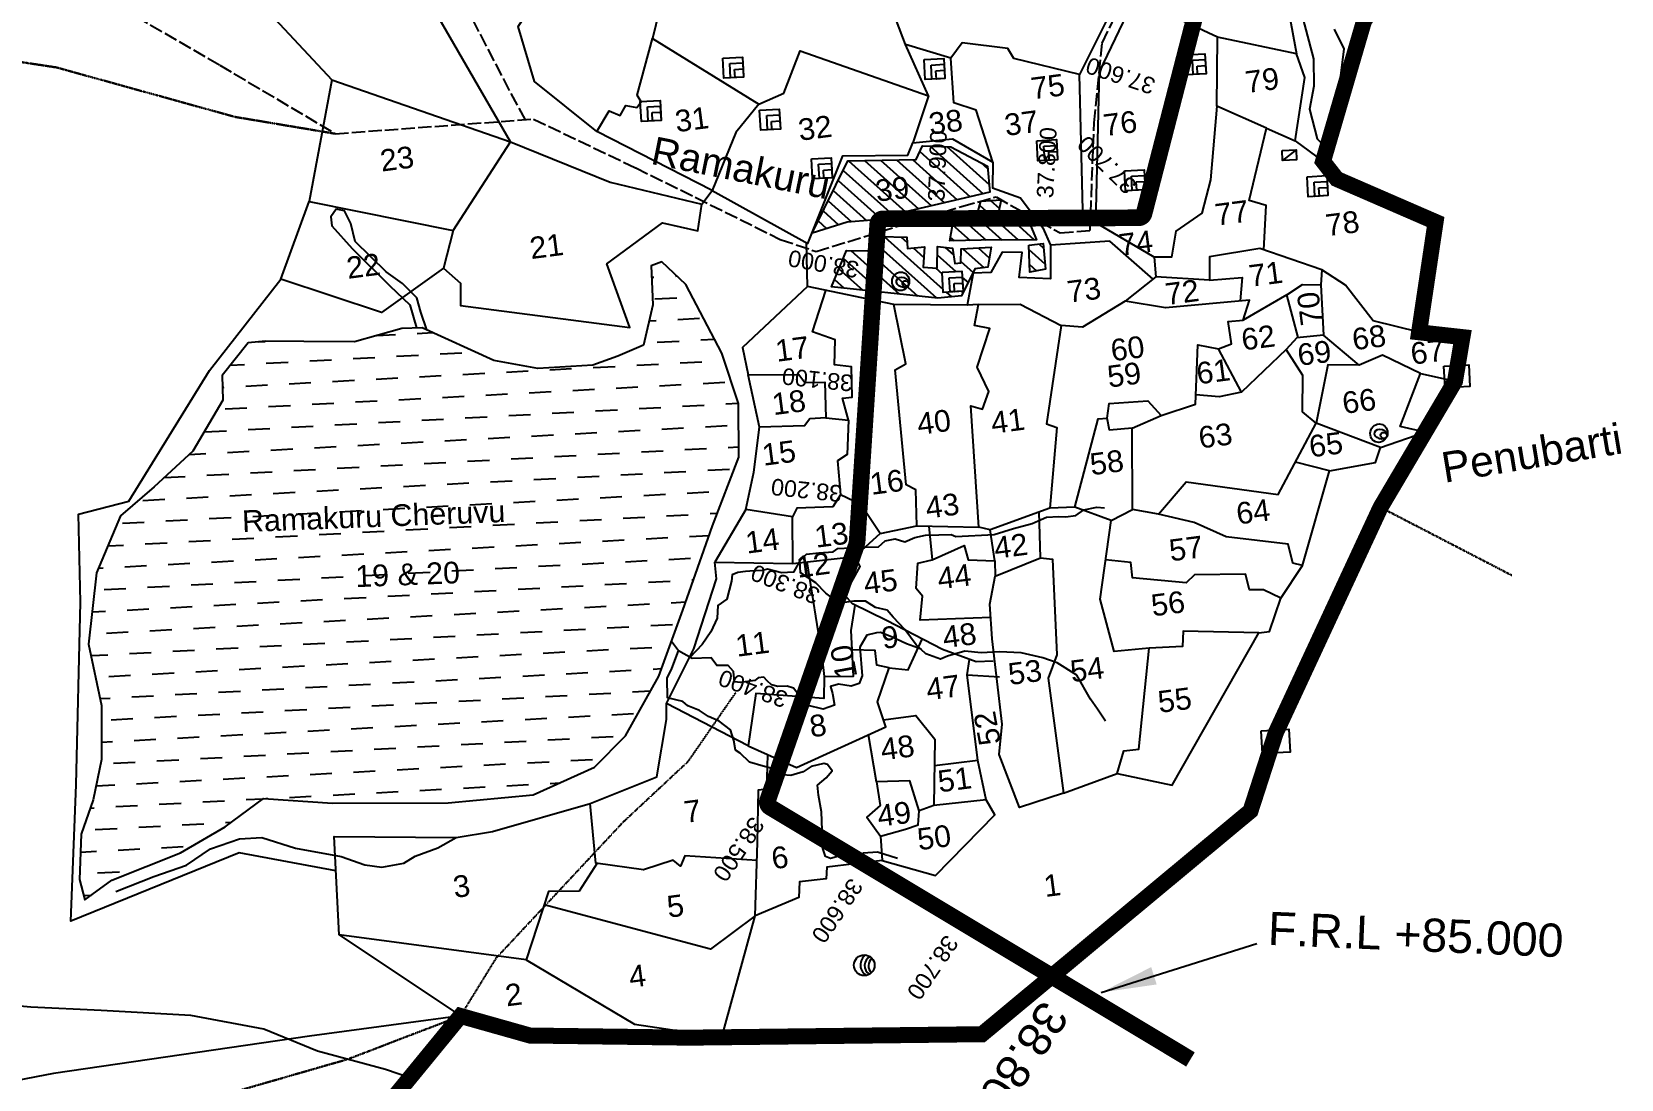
# Model space of a CAD drawing. Header units: inches. Extents: x 325586 to 341753, y 1581072 to 1592491.
# Drawn here: x 336287 to 337721, y 1587298 to 1588244 of the extents above; entities that cross this region are included whole.
import ezdxf

# ---------------------------------------------------------------- set-up
doc = ezdxf.new("R2010")
doc.units = ezdxf.units.IN
doc.header["$MEASUREMENT"] = 0
for name, pattern in [('ACAD_ISO02W100', [15, 12, -3]), ('ACAD_ISO03W100', [30, 12, -18]), ('ACAD_ISO07W100', [3, 0, -3]), ('BORDER', [1.75, 0.5, -0.25, 0.5, -0.25, 0, -0.25])]:
    doc.linetypes.add(name, pattern=pattern)
for name, color, linetype in [('BLOCK', 7, 'Continuous'), ('CARTTRACK', 30, 'ACAD_ISO02W100'), ('laying', 4, 'Continuous'), ('NALA', 4, 'Continuous'), ('ROUND WELL', 5, 'Continuous'), ('SQUAREWELL', 5, 'Continuous'), ('SURVEY_BND', 7, 'Continuous'), ('TEXT', 7, 'Continuous'), ('VILLAGE_AREA', 1, 'Continuous'), ('WATER_BODY', 4, 'Continuous')]:
    doc.layers.add(name, color=color, linetype=linetype)
doc.layers.add('FOOTPATH', color=150, linetype='ACAD_ISO07W100', lineweight=30)
doc.layers.add('VILL_BOUNDARY', color=6, linetype='BORDER', lineweight=30)
doc.styles.get("Standard").update_dxf_attribs({"font": 'arial.ttf'})
doc.dimstyles.get("Standard").update_dxf_attribs({"dimtxt": 0.18, "dimasz": 0.18, "dimexe": 0.18, "dimexo": 0.0625, "dimgap": 0.09, "dimtad": 0, "dimtih": 1, "dimtoh": 1, "dimdec": 4, "dimzin": 0, "dimdsep": 46, "dimtxsty": 'Standard', "dimcen": 0.09, "dimadec": 0, "dimazin": 0, "dimtfac": 1, "dimtdec": 4, "dimtofl": 0, "dimtmove": 0, "dimatfit": 3, "dimfxl": 0, "dimtolj": 1, "dimtzin": 0, "dimarcsym": 0})

msp = doc.modelspace()

# ---------------------------------------------------------------- hatches: boundary and pattern name
at = {"layer": 'VILLAGE_AREA'}
h = msp.add_hatch(dxfattribs=at)
h.set_pattern_fill('ANSI31', color=256, scale=78.49595907999878, angle=93.06719962258458, style=0)
h.set_pattern_definition([(138.0671996225846, (320155.0949950711, 1583786.942987912), (-6.556949429866816, -7.299428593899142), [])])
h.paths.add_polyline_path([(337151.8073431985, 1588099.016061699), (337149.616206272, 1588122.681578428), (337116.7791755738, 1588140.089689869), (337090.9829966864, 1588140.818416349), (337085.434143522, 1588128.514813174), (337023.8059455271, 1588127.455462157), (336991.4758193683, 1588062.099540287), (337022.9728347113, 1588072.060078023), (337045.2205259901, 1588073.789903134), (337065.6711996589, 1588078.918545108)])
h.paths.add_polyline_path([(337138.4183158838, 1588029.942200419), (337149.9042675083, 1588031.236591366), (337153.0059691067, 1588049.46282964), (337126.0972150154, 1588047.909404798), (337125.544756446, 1588035.387136399), (337120.1370286176, 1588034.82577801), (337118.0486606586, 1588048.42865127), (337104.6408642574, 1588050.018618372), (337104.1872439375, 1588030.576384824), (337091.7718263412, 1588031.40481979), (337092.9612388837, 1588049.800148405), (337077.4158850636, 1588048.152426803), (337076.8644802561, 1588058.442915517), (337053.1834256188, 1588058.939251697), (337047.7509271415, 1588046.155491591), (337022.5788230274, 1588046.571964272), (337008.8521699724, 1588013.518473754), (337104.896238387, 1588003.459660293), (337126.4035383738, 1588005.535213955)])
h.paths.add_polyline_path([(337108.9110221362, 1588026.74047217), (337126.6839581259, 1588027.692815894), (337127.6533335975, 1588009.602028124), (337120.0363256942, 1588009.19387892), (337115.9739544597, 1588008.976201111), (337109.8803976077, 1588008.649684399)], flags=16)
h.paths.add_polyline_path([(337184.0845956685, 1588079.778225976), (337158.7075774, 1588076.848595683), (337162.113967992, 1588092.115364244), (337143.8305018094, 1588090.966372325), (337140.0101934581, 1588077.638404431), (337119.4197692521, 1588075.818419968), (337115.6222485331, 1588055.189500231), (337143.9398404208, 1588055.631848667), (337193.8975478585, 1588056.158740126)])
h.paths.add_polyline_path([(337199.96725819, 1588052.705147911), (337186.9689993763, 1588051.19213906), (337187.7800759053, 1588026.903162823), (337202.0213861906, 1588029.625934119)])
h.paths.add_polyline_path([(337015.2711483014, 1588085.986740215), (337145.1377965015, 1588102.863411323), (337141.1720705228, 1588133.379828764), (337011.3054223227, 1588116.503157657)], flags=24)
h.paths.add_polyline_path([(337060.9101003555, 1588050.234322571), (337099.5501985775, 1588055.255752155), (337095.6884019693, 1588084.972429001), (337057.0483037473, 1588079.950999417)], flags=9)
at = {"layer": 'WATER_BODY'}
h = msp.add_hatch(dxfattribs=at)
h.set_pattern_fill('DASH', color=256, scale=156.9919181599976, angle=3.067199622584573, style=0)
h.set_pattern_definition([(3.067199622584573, (320155.0949950711, 1583786.942987912), (18.54585362302437, 20.64590183013228), [19.6239897699997, -19.6239897699997])])
h.paths.add_polyline_path([(336924.9566607236, 1587908.37732604), (336909.9968614771, 1587953.750108356), (336877.4597089344, 1588015.683257892), (336855.8731312986, 1588036.131122299), (336846.197478301, 1588032.580436655), (336847.7024293938, 1587997.411518537), (336839.4102152423, 1587960.95961427), (336816.3361082335, 1587950.881960655), (336793.619740276, 1587942.842227789), (336744.0728797063, 1587939.808271809), (336704.2156759177, 1587947.14825249), (336639.6436049711, 1587976.663608781), (336621.461329377, 1587976.068371597), (336578.5588786647, 1587963.914041617), (336533.0121418875, 1587964.126654132), (336498.4585103902, 1587964.549312635), (336482.6072841767, 1587962.941893328), (336459.1331652625, 1587933.636006933), (336459.9496422559, 1587911.317150606), (336432.8260886485, 1587865.138518526), (336397.9281846052, 1587833.121908008), (336367.4610824516, 1587806.852576815), (336345.9385463718, 1587755.288657522), (336338.7590322242, 1587691.005122081), (336350.4589154253, 1587635.53601157), (336350.4490814491, 1587586.74309449), (336342.9136062768, 1587550.331706481), (336332.0474077102, 1587519.427256963), (336330.450815765, 1587478.406734252), (336335.2269136366, 1587460.090324455), (336359.6869518865, 1587478.078184024), (336421.7414076723, 1587502.628855778), (336461.8501558123, 1587526.003557523), (336496.5198980819, 1587551.740034341), (336558.913497667, 1587547.453137008), (336663.2500376024, 1587547.737527495), (336739.8980895365, 1587554.876857349), (336795.1013266627, 1587579.818429447), (336823.0055891116, 1587608.131064481), (336853.1294293473, 1587662.050979894), (336874.9834176747, 1587721.592249243), (336901.6542532271, 1587797.96877966), (336925.2785758798, 1587859.879055497)])
h.paths.add_polyline_path([(336574.8900156595, 1587736.803277846), (336679.8217789549, 1587740.86320462), (336678.6582833678, 1587770.934595152), (336573.7265200724, 1587766.874668378)], flags=24)
h.paths.add_polyline_path([(336472.5971428321, 1587786.357170823), (336710.4325764129, 1587795.559288601), (336709.2403626695, 1587826.37292079), (336471.4049290887, 1587817.170803011)], flags=24)

# ---------------------------------------------------------------- linework, layer by layer
at = {"layer": 'BLOCK', "color": 1, "const_width": 15}
msp.add_lwpolyline([(337332.8344386378, 1587316.076685518), (337309.6642432322, 1587330.062849098, 0.0005949298973185158), (337309.6234675071, 1587330.087396293), (336953.4825056018, 1587543.909155212, -0.3550036470529136), (336951.3331746947, 1587549.836941804), (337031.1095716946, 1587779.437303902, 0.06751539500085268), (337032.1755584609, 1587784.707296269), (337050.6980181427, 1588070.343121882, -0.3941627113332651), (337055.6666182184, 1588075.019525599), (337286.1426225703, 1588075.983860346, 0.3409103404550006), (337290.9632876927, 1588079.735197176), (337337.9631947289, 1588261.979734664, 0.1027004002690154), (337338.3509586314, 1588270.100761375), (337317.634885901, 1588400.988675444, -0.1005058027726782), (337317.9799858842, 1588408.941247577), (337362.118607439, 1588586.455269048, -0.09056763052828656), (337365.0774717546, 1588593.004343768), (337435.8791042792, 1588695.394396958)], format="xyb", dxfattribs=at)
at = {"layer": 'BLOCK', "color": 2}
for p in [(337318.3660824426, 1588185.990931921), (337293.3936943767, 1588089.159223094), (337102.4476922341, 1588075.215262311), (337202.4468169108, 1588075.63366869), (337047.7401506003, 1588024.729690834), (337041.2691002589, 1587924.939282941), (337034.7980499177, 1587825.148875048), (337013.3598259581, 1587728.352669831), (336980.5388137844, 1587633.89219577), (336957.0772882394, 1587541.750900956), (337042.8120079088, 1587490.277045037), (337128.5467275782, 1587438.803189117), (337214.2814472475, 1587387.329333198), (337300.0161669169, 1587335.855477279)]:
    msp.add_point(p, dxfattribs=at)
at = {"layer": 'CARTTRACK'}
for points in [[(336733.0554887597, 1588164.544287974), (336718.4386962709, 1588190.982074981), (336671.3405808631, 1588282.156872612), (336599.2788549286, 1588360.450138247), (336436.2905938951, 1588520.974167277), (336398.6708031955, 1588569.047840361), (336244.4145955528, 1588674.9452046), (336044.7876456516, 1588777.462087019), (335757.4616015383, 1588932.639037364), (335627.5057065951, 1589011.633561666), (335513.9948366801, 1589094.60701353), (335318.1991476781, 1589294.689496901), (335193.0871912124, 1589470.317592993), (335065.0901943899, 1589680.586360246)], [(336168.6896735706, 1588363.365824283), (336303.4899700675, 1588302.625898424), (336457.0272374381, 1588213.892386211), (336561.2618082415, 1588151.858552275), (336740.1816058222, 1588165.070500797), (336832.3529189095, 1588121.075986289), (336962.823775864, 1588056.479381894), (336995.1631322632, 1588045.525803294), (337126.3498288715, 1588086.083767766), (337157.406973193, 1588094.758476972), (337215.2426920412, 1588062.282060241), (337242.274789228, 1588064.619914383), (337245.9736544751, 1588161.761378068), (337253.2997761914, 1588233.626367034), (337308.1065984782, 1588349.070667023), (337346.0579677177, 1588455.887424199), (337368.1779643081, 1588516.661647983), (337371.7800956478, 1588543.387545394), (337390.6016612112, 1588589.471551419)]]:
    msp.add_lwpolyline(points, dxfattribs=at)
at = {"layer": 'FOOTPATH', "ltscale": 0.01}
for points in [[(336561.2618082415, 1588151.858552275), (336470.6593556359, 1588167.066766863), (336309.683580252, 1588211.719925442), (336144.978008355, 1588236.680803531), (336023.4187970997, 1588248.85755569), (335798.3897168396, 1588259.987256218), (335469.8619812172, 1588293.42257322), (335268.8771098033, 1588297.030193432), (335168.1795215642, 1588295.947614183), (334969.5740753582, 1588231.329620428), (334841.5523465679, 1588162.647705405), (334777.8093581808, 1588103.160989108), (334660.7459837066, 1588071.728177424), (334588.5612470804, 1588075.767690756)], [(336922.6080747012, 1587647.356875341), (336879.5646255367, 1587585.050513751), (336820.9111114577, 1587530.262105171), (336706.5265503937, 1587407.688390752), (336674.2881747152, 1587355.363279149), (336572.6145908831, 1587316.306848012), (336470.8517942665, 1587286.982594967), (336352.0527547924, 1587236.696435662), (336180.6672215792, 1587170.077918727), (336094.6181113944, 1587130.469526154), (336090.5787845061, 1587105.254866087), (336088.4361600899, 1587006.41648165), (336076.5757100297, 1586894.43060553), (335994.9043550675, 1586864.645762414), (335797.6440364255, 1586810.396928743), (335694.391387702, 1586783.332414153), (335571.9361561972, 1586758.314916391), (335423.9621631299, 1586742.129230916)]]:
    msp.add_lwpolyline(points, dxfattribs=at)
at = {"layer": 'NALA'}
for points in [[(337434.2748472872, 1588255.785828408), (337443.9969587027, 1588219.596042873), (337444.0304264908, 1588194.764088648), (337440.1623541003, 1588174.061449589), (337447.2957796215, 1588147.327596724), (337455.7495295277, 1588138.163071492)], [(337463.7758449397, 1588165.661571183), (337462.4672990401, 1588179.11304601), (337468.5334940507, 1588204.017139361), (337471.483159373, 1588228.384606681), (337462.7450224616, 1588246.336147757)], [(336643.8550629509, 1587974.738586384), (336638.5557035115, 1587990.662604611), (336634.9927892237, 1588003.607576512), (336621.8673859565, 1588016.517822497), (336607.1878531456, 1588027.195310782), (336579.1584675952, 1588054.69248135), (336575.4296593691, 1588070.733417734), (336569.5589856023, 1588082.121754192), (336562.0658071956, 1588083.630886689), (336557.1778166858, 1588076.681624478), (336558.3269574073, 1588068.622813269), (336576.6291984018, 1588048.347245708), (336610.4792851374, 1588014.57473144), (336628.6624555241, 1587997.248119608), (336634.5852825474, 1587976.498013359)], [(336980.2918847481, 1587766.237282627), (336986.2891425946, 1587772.393208047), (336997.4629516476, 1587773.452957633), (337010.3405456202, 1587774.296671634), (337014.6332017581, 1587777.446350606), (337038.1037638778, 1587778.70399552), (337051.4744439858, 1587778.959436077), (337057.5011676868, 1587784.199734363), (337066.4780249855, 1587786.063755865), (337075.2327446852, 1587783.45952461), (337084.1028655311, 1587787.315495127), (337093.8385569056, 1587789.373827082), (337105.9737394123, 1587789.716746756), (337117.0351597799, 1587790.002130036), (337121.2837504361, 1587788.232117839), (337155.8636786669, 1587790.113343114), (337173.1555964798, 1587795.477965498), (337190.1136879231, 1587799.85988453), (337198.2213857427, 1587803.57463437), (337202.9339335635, 1587805.756716863), (337214.1165461126, 1587806.162994835), (337220.1086129578, 1587806.098147064), (337229.3237633092, 1587807.170787604), (337236.5783928945, 1587812.383498906), (337248.4388069038, 1587814.562698687), (337255.4248325161, 1587813.972254546)], [(337256.0765579915, 1587621.592972045), (337248.8473366526, 1587632.286603676), (337242.5195595837, 1587641.215242272), (337230.2520025484, 1587663.122812733), (337212.5104343208, 1587674.26049445), (337199.5703773831, 1587678.603928365), (337180.1620503473, 1587683.205166159), (337160.5560555906, 1587683.967863116), (337144.0637518318, 1587683.084140697), (337129.2524050409, 1587684.708152924), (337113.7584256359, 1587680.251431092), (337107.3076497703, 1587677.5794609), (337094.1449665861, 1587682.313876566), (337085.4359692374, 1587690.510553617), (337075.0176238571, 1587704.256816491), (337064.7393017466, 1587715.391464524), (337059.1547610175, 1587721.740810804), (337048.7358634265, 1587724.2046197), (337045.3994637309, 1587726.242016409), (337039.5634324281, 1587729.757280739), (337029.072613279, 1587729.799573426), (337020.6576167801, 1587728.744232872), (337015.6725534778, 1587727.671226142), (337009.7719337006, 1587732.391860753), (337003.8820795451, 1587736.911583969), (336994.8760700849, 1587746.267109382), (336980.8731827702, 1587755.388917409), (336980.2918847481, 1587766.237282627), (336974.5844816875, 1587756.059287028), (336963.9355405631, 1587755.287219463), (336951.2397235666, 1587758.837853258), (336946.466524393, 1587757.574710781), (336935.2142877475, 1587756.770316272), (336931.3929214068, 1587756.565552453), (336924.3857793595, 1587755.585650271), (336919.4545406618, 1587753.508151959), (336918.7503785563, 1587747.829207994), (336914.6156036733, 1587731.580726851), (336906.3001545821, 1587725.913081713), (336905.9246947584, 1587714.460889825), (336900.0596576683, 1587702.22336596), (336892.1942161949, 1587690.793235484), (336881.2150211891, 1587679.091268509)], [(337089.7904679117, 1587686.412215092), (337076.7557769145, 1587691.310367938), (337063.2680985474, 1587697.708886151), (337053.2672606353, 1587701.401238815), (337049.442785226, 1587701.360974638), (337040.960418905, 1587699.271335467), (337034.4654917073, 1587688.351162168), (337036.7816134156, 1587662.331536331), (337033.8664242827, 1587655.634748024), (337026.8342034013, 1587653.214000388), (337015.2768997214, 1587655.047428442), (337008.233676597, 1587652.830464951), (337010.011443819, 1587646.385176469), (337011.5886588087, 1587636.045615274), (337001.3573061788, 1587632.227105093), (336986.6301226148, 1587635.934612151), (336974.6900791634, 1587651.14825491), (336969.0608889837, 1587653.094960884), (336960.6951416207, 1587652.646691279), (336954.8837277777, 1587654.174820038), (336951.003523907, 1587657.850397022), (336947.9503454322, 1587661.365850008), (336942.8711776105, 1587660.684908079), (336939.9306361277, 1587658.279002219), (336926.9375371151, 1587656.356440438), (336921.3738726935, 1587657.080284253), (336920.6674482215, 1587666.444506226), (336915.8836944579, 1587671.706788121), (336905.6488308135, 1587671.771550566), (336900.3696589064, 1587678.642439463), (336883.2192757897, 1587677.927828256), (336870.9698959928, 1587685.038412677)], [(337068.5575319113, 1587497.607897084), (337050.4564841639, 1587503.178552864), (337037.4087826888, 1587502.274999289), (337031.8813097095, 1587498.50413498), (337026.1791025433, 1587497.994214633), (337022.6120931528, 1587499.642607399), (337013.4302436895, 1587499.150607838), (337007.9975465809, 1587497.428755611), (337003.5925920028, 1587499.441060938), (337001.1590225573, 1587506.668802081), (337000.0019659142, 1587539.718487715), (336997.1351677594, 1587554.608455675), (336996.4506670741, 1587563.565072246), (337004.0697341058, 1587570.309539119), (337009.466157321, 1587576.526095051), (337005.2617584792, 1587582.432607701), (337001.9424985101, 1587583.276715523), (336990.6362921156, 1587580.422544476), (336983.3161484045, 1587575.738061496), (336972.4398343954, 1587572.498145606), (336964.6426046137, 1587572.897899738), (336953.0381054966, 1587579.429852756), (336947.4307584043, 1587580.968916214), (336935.0877848238, 1587584.483797522), (336926.4675116122, 1587592.606404062), (336922.4378469572, 1587595.251972751), (336920.7330949698, 1587604.153920249), (336917.7603405068, 1587613.805516314), (336907.5295395276, 1587621.433044284), (336898.0855905361, 1587625.832427969), (336890.026261226, 1587631.123565347), (336879.358074881, 1587635.457382375), (336874.8547527185, 1587639.303911132), (336861.1696617921, 1587642.658477441), (336860.6281509332, 1587660.365870886), (336864.8733555333, 1587668.973453786), (336870.9698959928, 1587685.038412677), (336864.675237489, 1587693.507575464)], [(336363.4465516761, 1587467.62748346), (336397.5761586031, 1587481.397174472), (336426.9161299297, 1587491.593285165), (336448.705617791, 1587506.36017775), (336474.7875985093, 1587515.38663266), (336494.9859193627, 1587516.468938033), (336525.3892362857, 1587506.820561139), (336566.6308681133, 1587499.411442937), (336587.9522197293, 1587491.929964931), (336603.3431824388, 1587489.769433624), (336623.0863214195, 1587493.149201544), (336633.3631244467, 1587499.670286534), (336653.8869668653, 1587507.072174218), (336670.3132644045, 1587516.576319543)], [(336628.442314286, 1587299.370551591), (336606.5642242361, 1587307.122109134), (336545.2880920973, 1587323.699763076), (336496.7251617758, 1587343.533230719), (336431.0716229822, 1587355.88708802), (336350.1910053225, 1587360.380339881), (336286.7046583069, 1587363.231054681), (336198.6514118133, 1587371.017908371), (336166.8259891797, 1587367.105813537), (336057.7774163594, 1587350.940461796), (336006.8067795153, 1587340.117722471), (335950.3555013904, 1587342.24202206), (335903.4023995135, 1587330.160529617), (335852.470984811, 1587318.604271288), (335776.3107388191, 1587317.465690496), (335711.0072912909, 1587299.254586274), (335664.3246089095, 1587290.868376067)]]:
    msp.add_lwpolyline(points, dxfattribs=at)
at = {"layer": 'ROUND WELL'}
msp.add_circle((337038.561959581, 1587401.144064682), 9.34868499654438, dxfattribs=at)
for centre, radius, start, end in [((337046.2657286718, 1587401.449760272), 11.13057374119521, 126.2559334430591, 238.2888244529257), ((337047.7815407854, 1587400.71769586), 9.006557927616086, 115.6854850023482, 239.0188859939155), ((337051.0782765786, 1587400.63901958), 8.800574632979258, 129.4920436527371, 225.8865868083086)]:
    msp.add_arc(centre, radius, start, end, dxfattribs=at)
for centre, major_axis, ratio in [((337071.404609971, 1588018.580027576), (1.668300303944247, 8.184432518739612), 0.9299515574902613), ((337073.1841711892, 1588017.718140629), (5.539305950610601, -1.772463182208932), 0.7588751402338331), ((337075.8038341528, 1588016.447909186), (2.619662963573629, -1.270231442725843), 0.9219039368080143), ((337502.8589410287, 1587881.509377849), (1.668300303944247, 8.184432518739612), 0.9299515574902613), ((337504.6385022469, 1587880.647490902), (5.539305950610601, -1.772463182208932), 0.7588751402338331), ((337507.2581652105, 1587879.377259459), (2.619662963573629, -1.270231442725843), 0.9219039368080143)]:
    msp.add_ellipse(centre, major_axis=major_axis, ratio=ratio, dxfattribs=at)
at = {"layer": 'SQUAREWELL'}
msp.add_line((337428.1018172124, 1588137.274467644), (337415.9633570684, 1588127.671713886), dxfattribs=at)
for points in [[(336910.8449001746, 1588220.086875028), (336928.6178361643, 1588221.039218753), (336929.5872116359, 1588202.948430982), (336911.8142756462, 1588201.996087257)], [(336917.2193039784, 1588215.17213822), (336928.8986831162, 1588215.797965233), (336929.5872116359, 1588202.948430982), (336917.907832498, 1588202.32260397)], [(336921.5715814048, 1588209.979496143), (336929.1885893081, 1588210.387645347), (336929.5872116359, 1588202.948430982), (336921.9702037326, 1588202.540281778)], [(337092.4615668309, 1588218.807087573), (337110.2345028206, 1588219.759431297), (337111.2038782921, 1588201.668643526), (337093.4309423024, 1588200.716299801)], [(337098.8359706346, 1588213.892350765), (337110.5153497725, 1588214.518177777), (337111.2038782921, 1588201.668643526), (337099.5244991543, 1588201.042816514)], [(337328.1838291878, 1588223.090791515), (337345.9567651775, 1588224.04313524), (337346.9261406491, 1588205.952347469), (337329.1532046594, 1588205.000003744)], [(337334.5582329915, 1588218.176054708), (337346.2376121294, 1588218.80188172), (337346.9261406491, 1588205.952347469), (337335.2467615113, 1588205.326520457)], [(337338.9105104181, 1588212.98341263), (337346.5275183213, 1588213.391561834), (337346.9261406491, 1588205.952347469), (337339.3091327458, 1588205.544198265)], [(337103.1882480611, 1588208.699708687), (337110.8052559643, 1588209.107857891), (337111.2038782921, 1588201.668643526), (337103.5868703889, 1588201.260494322)], [(336836.4889985392, 1588181.012880689), (336854.2619345289, 1588181.965224414), (336855.2313100005, 1588163.874436643), (336837.4583740107, 1588162.922092918)], [(336842.8634023429, 1588176.098143882), (336854.5427814808, 1588176.723970894), (336855.2313100005, 1588163.874436643), (336843.5519308627, 1588163.248609631)], [(336847.2156797694, 1588170.905501804), (336854.8326876727, 1588171.313651008), (336855.2313100005, 1588163.874436643), (336847.6143020972, 1588163.466287439)], [(336944.1332774358, 1588173.146867022), (336961.9062134256, 1588174.099210747), (336962.8755888971, 1588156.008422976), (336945.1026529074, 1588155.056079251)], [(336950.5076812396, 1588168.232130214), (336962.1870603774, 1588168.857957226), (336962.8755888971, 1588156.008422976), (336951.1962097593, 1588155.382595963)], [(336954.859958666, 1588163.039488136), (336962.4769665693, 1588163.44763734), (336962.8755888971, 1588156.008422976), (336955.2585809939, 1588155.600273772)], [(337194.252921182, 1588145.55985929), (337212.0258571717, 1588146.512203015), (337212.9952326433, 1588128.421415244), (337195.2222966536, 1588127.469071519)], [(337200.6273249858, 1588140.645122483), (337212.3067041236, 1588141.270949495), (337212.9952326433, 1588128.421415244), (337201.3158535055, 1588127.795588232)], [(336990.9688342531, 1588129.206751187), (337008.7417702428, 1588130.159094911), (337009.7111457144, 1588112.06830714), (336991.9382097247, 1588111.115963416)], [(336997.3432380569, 1588124.292014379), (337009.0226171947, 1588124.917841391), (337009.7111457144, 1588112.06830714), (336998.0317665765, 1588111.442480128)], [(337204.9796024123, 1588135.452480405), (337212.5966103155, 1588135.860629609), (337212.9952326433, 1588128.421415244), (337205.37822474, 1588128.01326604)], [(337415.4850295932, 1588136.598410603), (337428.1018172124, 1588137.274467644), (337428.5801446876, 1588128.347770927), (337415.9633570684, 1588127.671713886)], [(337001.6955154833, 1588119.099372301), (337009.3125233866, 1588119.507521505), (337009.7111457144, 1588112.06830714), (337002.0941378111, 1588111.660157936)], [(337273.2115969977, 1588118.404413163), (337290.9845329875, 1588119.356756888), (337291.9539084591, 1588101.265969117), (337274.1809724693, 1588100.313625392)], [(337279.5860008015, 1588113.489676355), (337291.2653799393, 1588114.115503368), (337291.9539084591, 1588101.265969117), (337280.2745293212, 1588100.640142104)], [(337437.9996085413, 1588113.070843193), (337455.772544531, 1588114.023186918), (337456.7419200025, 1588095.932399147), (337438.9689840128, 1588094.980055422)], [(337283.938278228, 1588108.297034278), (337291.5552861312, 1588108.705183482), (337291.9539084591, 1588101.265969117), (337284.3369005558, 1588100.857819913)], [(337444.374012345, 1588108.156106386), (337456.0533914829, 1588108.781933398), (337456.7419200025, 1588095.932399147), (337445.0625408647, 1588095.306572135)], [(337448.7262897714, 1588102.963464308), (337456.3432976747, 1588103.371613512), (337456.7419200025, 1588095.932399147), (337449.1249120993, 1588095.524249943)], [(337108.9110221362, 1588026.74047217), (337126.6839581259, 1588027.692815894), (337127.6533335975, 1588009.602028124), (337109.8803976077, 1588008.649684399)], [(337115.2854259399, 1588021.825735362), (337126.9648050778, 1588022.451562374), (337127.6533335975, 1588009.602028124), (337115.9739544597, 1588008.976201111)], [(337119.6377033664, 1588016.633093284), (337127.2547112697, 1588017.041242488), (337127.6533335975, 1588009.602028124), (337120.0363256942, 1588009.19387892)], [(337561.4771010633, 1587942.059929881), (337583.9371855236, 1587943.263429433), (337584.9938896929, 1587923.542886232), (337562.5338052327, 1587922.339386681)], [(337396.6347114363, 1587612.849723623), (337421.6194606311, 1587614.188504628), (337422.7207255001, 1587593.636355735), (337397.7359763053, 1587592.29757473)]]:
    msp.add_lwpolyline(points, close=True, dxfattribs=at)
at = {"layer": 'SURVEY_BND'}
for points in [[(336395.1610800695, 1588375.479017658), (336558.2575283438, 1588200.524422508), (336719.2299563541, 1588144.531410622), (336639.2399345522, 1588283.399605775), (336598.5409943921, 1588352.045280447), (336532.084359355, 1588404.800880546), (336474.6519485492, 1588480.034125097), (336430.0738261233, 1588519.700267135)], [(337380.226573014, 1588486.515033877), (337428.5038545695, 1588224.099480304), (337357.2308030669, 1588239.171562122), (337284.64422222, 1588273.064464553), (337273.233040849, 1588286.773725129), (337292.5247501147, 1588341.932967803), (337327.8590230349, 1588431.615029907)], [(336896.2198925487, 1588403.750660249), (336878.088797387, 1588363.897793061), (336847.4440242269, 1588237.949864436), (336943.2989940227, 1588178.453045044), (336965.9304544877, 1588188.443074204), (336980.6545089212, 1588226.73519252), (337096.3837954956, 1588186.119961438), (337075.6154253294, 1588232.373704881)], [(336797.2279963001, 1588153.901674805), (336741.1074133537, 1588198.85711304), (336726.4195006302, 1588248.641596964), (336792.9863391127, 1588351.049927437), (336811.2236629157, 1588378.639868348), (336878.088797387, 1588363.897793061)], [(337273.233040849, 1588286.773725129), (337232.6955749535, 1588205.400976934), (337173.5945599591, 1588219.814938427), (337168.1942670235, 1588228.92925115), (337126.7927418896, 1588233.865775661), (337116.5939010784, 1588220.055091599), (337075.6154253294, 1588232.373704881), (337044.7020868223, 1588314.176138389)], [(337247.6079266421, 1588071.468168893), (337250.6571955443, 1588207.704189324), (337282.9561101088, 1588275.092542809)], [(337356.5625760938, 1588176.645213551), (337357.2308030669, 1588239.171562122)], [(336901.4076907814, 1588100.621589935), (336797.2279963001, 1588153.901674805), (336808.4324716875, 1588172.417721666), (336818.2135057613, 1588168.4032106), (336823.4771336326, 1588177.28475566), (336833.369067319, 1588175.664929523), (336837.1676808368, 1588180.64599193), (336833.7358362149, 1588186.672856924), (336847.4440242269, 1588237.949864436)], [(337096.3837954956, 1588186.119961438), (337082.3668900616, 1588143.605758371), (337118.2359812563, 1588147.289844754), (337154.6700716189, 1588126.268267968), (337139.4236022744, 1588173.028172252), (337119.4703945743, 1588179.594766619), (337116.5939010784, 1588220.055091599)], [(337427.3730430002, 1588145.486336767), (337436.049287379, 1588202.558821051), (337428.5038545695, 1588224.099480304)], [(336558.2575283438, 1588200.524422508), (336537.7555655945, 1588090.533099535), (336667.5639508095, 1588064.625860196), (336719.2299563541, 1588144.531410622)], [(337236.0269474102, 1588070.75464931), (337232.6955749535, 1588205.400976934)], [(336943.2989940227, 1588178.453045044), (336922.6169478946, 1588152.81309147), (336901.4076907814, 1588100.621589935), (336987.7226547924, 1588052.65300304), (337019.1816779388, 1588131.833872383), (337077.9975518666, 1588132.484741098), (337082.3668900616, 1588143.605758371)], [(337399.0237628396, 1588046.965715048), (337401.0439872701, 1588086.932599894), (337385.8921227573, 1588091.459437364), (337401.5213013302, 1588156.773218465), (337356.5625760938, 1588176.645213551), (337350.8400970542, 1588110.202986187), (337343.1749474477, 1588080.007767867), (337319.566984409, 1588063.850532119), (337315.7640161394, 1588040.32493906), (337300.0108671956, 1588040.323762459), (337301.7411879236, 1588022.560718243)], [(337401.5213013302, 1588156.773218465), (337427.3730430002, 1588145.486336767), (337452.4566337592, 1588126.881469833)], [(336719.2299563541, 1588144.531410622), (336809.2653450512, 1588108.167988002), (336892.0916229226, 1588088.172029802), (336901.4076907814, 1588100.621589935)], [(337154.6700716189, 1588126.268267968), (337154.3818251949, 1588103.107084314), (337179.5295999387, 1588093.982982282), (337199.6986106002, 1588066.763125511), (337206.6846908944, 1588051.118248882), (337206.4308856957, 1588020.850063956), (337178.3028897297, 1588022.012730616), (337181.1025871738, 1588044.589622168), (337162.9074124194, 1588044.949590818), (337152.6690303867, 1588026.512853775), (337136.9296691775, 1588025.936477608), (337131.2597910165, 1587997.065071042), (337065.1672388417, 1587997.799451703), (336987.3504669155, 1588013.829109848), (336986.5213750273, 1588053.320600987)], [(336667.5639508095, 1588064.625860196), (336659.0016195019, 1588030.412609277), (336602.9966312809, 1587990.309767863), (336512.1250206156, 1588020.506746152), (336537.7555655945, 1588090.533099535)], [(336659.0016195019, 1588030.412609277), (336674.4077682521, 1588017.02774965), (336674.3912197426, 1587996.894497126), (336827.143831178, 1587977.030711458), (336806.3272388739, 1588034.342936979), (336856.5723302331, 1588071.506448147), (336888.2689553882, 1588064.100526762), (336892.0916229226, 1588088.172029802)], [(337300.0108671956, 1588040.323762459), (337247.6079266421, 1588071.468168893), (337198.4562018693, 1588068.439865549)], [(337299.1952507286, 1588020.548989259), (337260.0242739973, 1588054.993376154), (337206.6846908944, 1588051.118248882)], [(337451.4739260108, 1588029.060577896), (337395.4386941916, 1588048.189565308), (337349.9239638168, 1588040.660087561), (337350.0362986712, 1588019.552071956), (337379.4398510257, 1588022.145202878), (337377.5442981191, 1588000.88963047)], [(337539.1150055991, 1587972.594503075), (337497.7859537341, 1587982.829478126), (337472.8456153938, 1588015.19699659), (337451.4739260108, 1588029.060577896), (337450.4118728202, 1588015.352962355)], [(336561.8661564846, 1587486.387147734), (336474.5713188191, 1587502.500747152), (336322.7670739489, 1587440.909103263), (336327.4920510812, 1587564.078157123), (336331.5169515139, 1587728.919144784), (336329.6582910629, 1587808.32957156), (336374.99433235, 1587820.260116362), (336447.9433836035, 1587938.184316525), (336512.1250206156, 1588020.506746152)], [(336987.3504669155, 1588013.829109848), (336928.647117332, 1587958.966157449), (336933.7140613095, 1587934.303713539), (336979.3981326559, 1587934.426152978), (336985.0253249779, 1587927.169722672), (337003.0481499903, 1587927.554075096), (337003.9016519921, 1587895.333194095), (337024.3857582374, 1587893.233232015), (337018.9612230854, 1587913.000171039), (337027.635853292, 1587914.046373137), (337027.0463902071, 1587941.339677414), (337011.8167966743, 1587943.139815589), (337012.3464439815, 1587965.842035506), (336991.8884428837, 1587972.885154156), (337003.9899400046, 1588010.40150602)], [(337350.0362986712, 1588019.552071956), (337301.7411879236, 1588022.560718243), (337274.0635779291, 1588000.690638199)], [(337419.7684560224, 1588006.401288466), (337433.9208824621, 1588015.734800849), (337450.4118728202, 1588015.352962355), (337452.8581742987, 1587969.847462462)], [(337052.8378243785, 1587791.012566788), (337085.863764452, 1587797.898847752), (337084.9897798411, 1587830.491179561), (337076.2853041136, 1587834.904546149), (337066.4910560219, 1587938.661693309), (337075.9731722648, 1587944.049601722), (337065.1672388417, 1587997.799451703)], [(337085.863764452, 1587797.898847752), (337141.8512959545, 1587796.768944122), (337134.7384856102, 1587906.273704377), (337145.2298043034, 1587903.311711285), (337150.9294327608, 1587919.224082222), (337140.4346231229, 1587941.0652889), (337151.7085052128, 1587976.141815572), (337137.9639190661, 1587978.677764845), (337141.7296852958, 1587997.758950036), (337131.2597910165, 1587997.065071042)], [(337141.7296852958, 1587997.758950036), (337179.2663313359, 1587998.0082314), (337216.09296563, 1587978.584903991), (337202.8460730922, 1587889.87304541), (337212.1995036859, 1587886.581177411), (337205.9438091024, 1587813.939394581), (337152.1463606282, 1587794.372406124), (337141.8512959545, 1587796.768944122)], [(337228.6492682052, 1587814.59813784), (337249.6849140757, 1587894.490070842), (337257.6756733247, 1587894.918247111), (337259.6264441891, 1587908.363758967), (337294.2441794831, 1587910.719925496), (337306.3129386943, 1587897.35860899), (337337.4798726636, 1587907.700290689), (337339.6228505483, 1587961.178949056), (337358.1845837848, 1587957.504245484), (337369.9569195687, 1587962.137341488), (337366.8721669159, 1587982.317017836), (337380.5052987929, 1587983.38106406), (337386.2020066409, 1588001.696612086), (337310.449806857, 1587994.635779256), (337274.0635779291, 1588000.690638199), (337235.5830572077, 1587977.283175623), (337216.09296563, 1587978.584903991)], [(337429.9884469656, 1587967.765493841), (337419.7684560224, 1588006.401288466), (337380.5052987929, 1587983.38106406)], [(337484.9352154516, 1587942.924384287), (337452.8581742987, 1587969.847462462), (337428.722624, 1587967.650258374), (337419.042306849, 1587957.05418502)], [(337304.1132631801, 1587808.285200265), (337329.0541567155, 1587837.608563555), (337411.9801863533, 1587826.1610854), (337446.3503162338, 1587890.415178183), (337434.0491930403, 1587900.74286745), (337434.3710397906, 1587933.463313472), (337419.042306849, 1587957.05418502), (337378.9134173787, 1587918.515863351), (337358.623939376, 1587914.204402238), (337337.8190796884, 1587916.16530413)], [(337378.9134173787, 1587918.515863351), (337358.1845837848, 1587957.504245484)], [(337544.4172967261, 1587882.441130563), (337522.1099297417, 1587887.537118711), (337540.3601550176, 1587935.408617997), (337506.1673251678, 1587952.016722536), (337484.9352154516, 1587942.924384287), (337456.6843334899, 1587943.218476838), (337446.3503162338, 1587890.415178183)], [(337003.9016519921, 1587895.333194095), (336989.3525370672, 1587894.574055688), (336984.7776062501, 1587888.001263513), (336944.0095252365, 1587886.941640996), (336933.7140613095, 1587934.303713539)], [(337540.3601550176, 1587935.408617997), (337571.5176000486, 1587928.340123666)], [(337261.3340986541, 1587802.683106967), (337280.7006244468, 1587812.449398105), (337280.3759430913, 1587886.073909598), (337259.7350314042, 1587884.310371131), (337257.6756733247, 1587894.918247111)], [(337280.3759430913, 1587886.073909598), (337306.3129386943, 1587897.35860899)], [(337024.3857582374, 1587893.233232015), (337023.1410681278, 1587862.295977877), (337014.4910323479, 1587856.615027516), (337017.1031016579, 1587825.964274854), (337010.2332731112, 1587814.912825451), (336977.7159153762, 1587813.667334625), (336973.8977691873, 1587806.009251658), (336931.7655244378, 1587812.447375331), (336939.0543869073, 1587846.209872591), (336944.0095252365, 1587886.941640996)], [(337458.2937304038, 1587847.469980398), (337499.7054313566, 1587855.157855341), (337504.4146060229, 1587868.607688748), (337446.3503162338, 1587890.415178183)], [(337504.4146060229, 1587868.607688748), (337544.4172967261, 1587882.441130563)], [(337433.8647700619, 1587762.037517902), (337458.2937304038, 1587847.469980398), (337427.5206281745, 1587855.213550262)], [(336973.9696405681, 1587763.925763198), (337029.8944185438, 1587770.269203279), (337052.8378243785, 1587791.012566788), (337035.4094219651, 1587817.132180196), (337017.1031016579, 1587825.964274854)], [(336931.7655244378, 1587812.447375331), (336903.6633178573, 1587765.101346835), (336973.9696405681, 1587763.925763198), (336973.8977691873, 1587806.009251658)], [(337156.2871938779, 1587766.362979752), (337156.6835436366, 1587752.350699873), (337197.5283879456, 1587768.930769395), (337196.1953317563, 1587810.393718176)], [(337218.380967964, 1587556.485497447), (337266.8268079591, 1587574.145983067), (337272.6041079489, 1587594.627102111), (337286.268396622, 1587596.217670981), (337295.4526684961, 1587687.302823284), (337264.0438645925, 1587684.487219379), (337251.3079589416, 1587731.646945133), (337261.3340986541, 1587802.683106967), (337228.6492682052, 1587814.59813784), (337205.9438091024, 1587813.939394581)], [(337414.4100218199, 1587732.560488725), (337433.8647700619, 1587762.037517902), (337425.2228382634, 1587764.107791127), (337421.0812111166, 1587781.158705655), (337364.9145022121, 1587788.052130501), (337336.3327019922, 1587800.799450348), (337304.1132631801, 1587808.285200265), (337280.7006244468, 1587812.449398105)], [(337096.6897198187, 1587797.680365423), (337099.8777461402, 1587767.063134736), (337128.6859134401, 1587780.085455912), (337132.3242922212, 1587767.250600033), (337156.2871938779, 1587766.362979752), (337152.1463606282, 1587794.372406124)], [(337154.7390342302, 1587675.787760861), (337139.5724635154, 1587674.975076426), (337109.1357090184, 1587686.199598292), (337058.7321195583, 1587712.412914889), (337027.8928033256, 1587727.511425808), (337020.6293655427, 1587735.692506504), (337034.8628011195, 1587761.263493208), (337029.8944185438, 1587770.269203279)], [(337152.6906020041, 1587714.97294091), (337089.0346166197, 1587712.559334392), (337091.0440881017, 1587734.415150726), (337085.4578533414, 1587741.311523089), (337086.96291654, 1587764.219986653), (337099.8777461402, 1587767.063134736)], [(337197.5283879456, 1587768.930769395), (337208.2723213519, 1587767.769573904), (337212.167699878, 1587681.482296009), (337204.6072301326, 1587660.329984459), (337218.380967964, 1587556.485497447), (337178.58901664, 1587543.435641359), (337160.3720533852, 1587591.340785961), (337162.879933944, 1587618.638375636), (337154.028604048, 1587695.695456949), (337151.8495202076, 1587727.090964882), (337156.6835436366, 1587752.350699873)], [(337394.6637492393, 1587701.113779494), (337404.1760099834, 1587702.423829909), (337414.4100218199, 1587732.560488725), (337398.8740620694, 1587739.94696132), (337386.0394517203, 1587739.91674982), (337382.640982511, 1587754.200027952), (337336.5886605177, 1587753.704915657), (337329.0809777292, 1587746.398676067), (337280.4502656771, 1587751.025542219), (337279.0561102644, 1587764.758702017), (337256.3210287978, 1587767.16502605)], [(337002.3827808962, 1587661.751015234), (337002.1745826211, 1587642.026306955), (336940.5834108297, 1587646.360595244), (336933.7145003638, 1587599.250239849), (336860.1258247612, 1587637.297288208), (336884.8522338785, 1587686.872778642), (336905.272509613, 1587750.034017158), (336903.6633178573, 1587765.101346835)], [(336986.6243890823, 1587765.361167), (337000.2277137275, 1587680.496642665), (337002.3827808962, 1587661.751015234), (337028.8835979556, 1587662.229563238), (337026.6962797074, 1587703.372497454), (337030.2472239313, 1587726.358733415)], [(337061.1162945084, 1587669.616160598), (337078.2965197962, 1587667.713744862), (337090.9154341492, 1587695.675388384)], [(337266.8268079591, 1587574.145983067), (337316.4500367246, 1587563.679596218), (337394.6637492393, 1587701.113779494), (337326.1187001328, 1587702.701005223), (337325.5436732398, 1587688.862328901), (337295.4526684961, 1587687.302823284)], [(336933.7145003638, 1587599.250239849), (336977.2931352333, 1587579.732157449), (337058.1280779969, 1587616.390623497), (337050.4347392, 1587639.014148236), (337061.1162945084, 1587669.616160598), (337049.8049108684, 1587672.094511218), (337048.2756511184, 1587685.304398689), (337027.6197506503, 1587686.002229417)], [(337131.384878082, 1587663.233075259), (337133.6380835716, 1587677.163567891)], [(337141.0266824448, 1587585.884755631), (337131.384878082, 1587663.233075259), (337160.653682488, 1587661.389031232)], [(336941.7925982237, 1587495.732865627), (336876.7846509734, 1587500.054009993), (336872.6589150319, 1587490.576379359), (336866.0437535169, 1587496.112452589), (336839.5031053015, 1587487.156934761), (336796.3752156116, 1587493.332710933), (336791.3768943792, 1587547.168528111), (336851.4002576072, 1587571.219750874), (336860.0302673488, 1587622.968598727), (336860.1258247612, 1587637.297288208)], [(337055.9541382148, 1587622.783450037), (337085.1934406528, 1587626.601155496), (337102.1079468548, 1587605.195684933), (337101.3765445274, 1587545.454751969), (337087.974893722, 1587540.536764496), (337079.6891514538, 1587567.6544411), (337049.5124763945, 1587566.824949154), (337042.4826762633, 1587609.295468745)], [(337054.6302517775, 1587495.609210973), (337004.8087718506, 1587489.808626617), (337004.0874114634, 1587479.094374487), (336980.1056826074, 1587476.353574288), (336979.5240276714, 1587462.19107956), (336940.0777250812, 1587445.843270905), (336942.349020294, 1587511.920460437), (336943.0559164184, 1587559.457203735), (336950.7391126294, 1587560.275122194), (336951.6344070794, 1587591.224237728)], [(337148.3961367786, 1587550.507030885), (337141.0266824448, 1587585.884755631), (337101.8139130232, 1587581.179005235)], [(337049.5124763945, 1587566.824949154), (337052.7515760862, 1587545.38201962), (337040.9686270491, 1587534.775941274), (337053.1900334759, 1587517.581346123), (337075.7070445275, 1587524.037739), (337087.0684736221, 1587527.796434784), (337087.974893722, 1587540.536764496)], [(337053.1900334759, 1587517.581346123), (337054.6302517775, 1587495.609210973), (337102.9150186251, 1587482.184460982), (337156.2146042645, 1587537.013907596), (337148.3961367786, 1587550.507030885), (337101.3765445274, 1587545.454751969)], [(336797.4553260555, 1587493.178042564), (336781.468504567, 1587468.09406442), (336753.7741063255, 1587467.700028133), (336733.4543043863, 1587405.902784626), (336564.7761545022, 1587428.697098025), (336560.3078418397, 1587517.280381608), (336670.3132644045, 1587516.576319543), (336703.1639499951, 1587521.983443826), (336791.3768943792, 1587547.168528111)], [(336733.4543043863, 1587405.902784626), (336831.2034746551, 1587347.873780573), (336910.1013535713, 1587336.093351401), (336940.0777250812, 1587445.843270905), (336899.8389603933, 1587415.511093562), (336749.7998681812, 1587455.613445641)], [(336564.7761545022, 1587428.697098025), (336674.2881747152, 1587355.363279149)], [(336674.2881747152, 1587355.363279149), (336538.132826029, 1587337.042378651), (336306.9317745558, 1587303.428069504), (336085.267613396, 1587260.760240054), (335998.5363291308, 1587242.675652405), (335907.6115996702, 1587189.189858021), (335915.7740761049, 1587123.21375454), (336472.6141016912, 1587109.05355084)]]:
    msp.add_lwpolyline(points, dxfattribs=at)
at = {"layer": 'VILL_BOUNDARY', "color": 6, "linetype": 'ACAD_ISO03W100', "lineweight": -2, "ltscale": 3, "const_width": 14.45142157897205}
msp.add_lwpolyline([(337239.2192114388, 1589456.644832031), (337445.8021987759, 1589241.703488443), (337438.0419238686, 1589014.427261314), (337374.7215467732, 1588650.383373957), (337430.3292183133, 1588437.087390869), (337531.97001765, 1588319.966543892), (337489.4184524226, 1588253.514240525), (337452.4566337592, 1588126.881469833), (337464.8209048137, 1588110.985038455), (337554.0029102484, 1588072.236722647), (337539.1150055991, 1587972.594503075), (337578.2274848838, 1587968.218054558), (337571.5176000486, 1587928.340123666), (337504.3109175242, 1587814.514126189), (337409.8521711044, 1587611.059315616), (337387.0120563472, 1587540.455028219), (337144.8404382991, 1587338.877216015), (336880.78030485, 1587335.745621367), (336736.9053812592, 1587337.684590775), (336674.2881747152, 1587355.363279149), (336454.4094370796, 1587086.819726099)], dxfattribs=at)
at = {"layer": 'VILL_BOUNDARY'}
msp.add_lwpolyline([(337504.3109175242, 1587814.514126189), (337622.7375061392, 1587753.158587141)], dxfattribs=at)
at = {"layer": 'VILLAGE_AREA'}
for points in [[(337065.6711996588, 1588078.918545108), (337045.2205259901, 1588073.789903134), (337022.9728347113, 1588072.060078023), (336991.4758193683, 1588062.099540287), (337023.8059455271, 1588127.455462157), (337085.434143522, 1588128.514813174), (337090.9829966864, 1588140.818416349), (337116.7791755738, 1588140.089689869), (337149.616206272, 1588122.681578428), (337151.8073431985, 1588099.016061699), (337065.6711996588, 1588078.918545108)], [(337158.7075774, 1588076.848595683), (337184.0845956685, 1588079.778225976), (337193.8975478585, 1588056.158740126), (337143.939840421, 1588055.631848667), (337115.6222485331, 1588055.189500231), (337119.4197692521, 1588075.818419968), (337140.0101934581, 1588077.638404431), (337143.8305018094, 1588090.966372325), (337162.113967992, 1588092.115364244), (337158.7075774, 1588076.848595683)], [(337104.896238387, 1588003.459660293), (337008.8521699724, 1588013.518473754), (337022.5788230274, 1588046.571964272), (337047.7509271415, 1588046.155491591), (337053.1834256188, 1588058.939251697), (337076.8644802561, 1588058.442915517), (337077.4158850636, 1588048.152426803), (337092.9612388837, 1588049.800148405), (337091.7718263412, 1588031.40481979), (337104.1872439375, 1588030.576384824), (337104.6408642574, 1588050.018618372), (337118.0486606586, 1588048.42865127), (337120.1370286176, 1588034.82577801), (337125.544756446, 1588035.387136399), (337126.0972150154, 1588047.909404798), (337153.0059691067, 1588049.46282964), (337149.9042675083, 1588031.236591366), (337138.4183158838, 1588029.942200419), (337126.4035383738, 1588005.535213955), (337104.896238387, 1588003.459660293)], [(337186.9689993763, 1588051.19213906), (337199.96725819, 1588052.705147911), (337202.0213861906, 1588029.625934119), (337187.7800759053, 1588026.903162823), (337186.9689993763, 1588051.19213906)]]:
    msp.add_lwpolyline(points, dxfattribs=at)
at = {"layer": 'WATER_BODY'}
msp.add_lwpolyline([(336816.3361082335, 1587950.881960655), (336793.619740276, 1587942.842227789), (336744.0728797063, 1587939.808271809), (336704.2156759177, 1587947.14825249), (336639.6436049711, 1587976.663608781), (336621.461329377, 1587976.068371597), (336578.5588786647, 1587963.914041617), (336533.0121418874, 1587964.126654132), (336498.4585103902, 1587964.549312635), (336482.6072841767, 1587962.941893328), (336459.1331652625, 1587933.636006933), (336459.9496422559, 1587911.317150606), (336432.8260886485, 1587865.138518526), (336397.9281846052, 1587833.121908008), (336367.4610824516, 1587806.852576815), (336345.9385463718, 1587755.288657522), (336338.7590322242, 1587691.005122081), (336350.4589154253, 1587635.53601157), (336350.4490814491, 1587586.74309449), (336342.9136062768, 1587550.331706481), (336332.0474077102, 1587519.427256963), (336330.450815765, 1587478.406734252), (336335.2269136366, 1587460.090324455), (336359.6869518865, 1587478.078184024), (336421.7414076723, 1587502.628855778), (336461.8501558123, 1587526.003557523), (336496.5198980819, 1587551.740034341), (336558.913497667, 1587547.453137008), (336663.2500376024, 1587547.737527495), (336739.8980895365, 1587554.876857349), (336795.1013266627, 1587579.818429447), (336823.0055891116, 1587608.131064481), (336853.1294293473, 1587662.050979894), (336874.9834176747, 1587721.592249243), (336901.654253227, 1587797.96877966), (336925.2785758798, 1587859.879055497), (336924.9566607236, 1587908.37732604), (336909.9968614771, 1587953.750108356), (336877.4597089344, 1588015.683257892), (336855.8731312986, 1588036.131122299), (336846.197478301, 1588032.580436655), (336847.7024293938, 1587997.411518537), (336839.4102152423, 1587960.95961427), (336816.3361082335, 1587950.881960655)], dxfattribs=at)

# ---------------------------------------------------------------- texts
at = {"layer": 'BLOCK', "color": 0}
for s, rotation, p in [('37.600', 161.5181495480901, (337302.5248226493, 1588201.113213797)), ('37.900', 88.08141185773934, (337110.9145348534, 1588090.473798161)), ('37.800', 87.1506870126889, (337209.035539183, 1588093.392271466)), ('37.700', 135.4960549670512, (337285.4966135394, 1588106.586308801)), ('38.000', 169.9606814968654, (337034.621294383, 1588036.049026239)), ('38.100', 174.0938588953808, (337029.0059252445, 1587933.898835369)), ('38.200', 174.0938588953808, (337019.1302864939, 1587834.127313373)), ('38.300', 158.9080216337053, (336999.8818153741, 1587740.510188129)), ('38.400', 160.5374570836611, (336970.9501529613, 1587647.167831845)), ('38.500', 236.068221447686, (336937.0093489007, 1587536.576585373)), ('38.600', 235.8894305236868, (337026, 1587481)), ('38.700', 235.8894305236868, (337112.0690653962, 1587429.776256106))]:
    msp.add_text(s, height=15, rotation=rotation, dxfattribs=at).set_placement(p)
at = {"layer": 'BLOCK', "color": 1}
for s, height, rotation, p in [('F.R.L +85.000', 30, 357.5894278736942, (337402.2389905967, 1587419.542447547)), ('38.800', 29.99999999999999, 235.8894305232854, (337199.6150122136, 1587371.13874013))]:
    msp.add_text(s, height=height, rotation=rotation, dxfattribs=at).set_placement(p)
at = {"layer": 'TEXT'}
for s, height, rotation, p in [('79', 19.6239897699997, 7.404311938628717, (337383.6766053724, 1588188.539624552)), ('75', 19.6239897699997, 7.404311938628717, (337190.2139283727, 1588182.799489485)), ('31', 19.6239897699997, 7.404311938628717, (336869.1009881312, 1588153.166119904)), ('32', 19.6239897699997, 7.404311938628717, (336980.2999135393, 1588145.40171525)), ('38', 19.6239897699997, 7.404311938628717, (337098.0912780938, 1588150.881571231)), ('37', 19.6239897699997, 7.404311938628717, (337166.3909777566, 1588149.807697836)), ('76', 19.6239897699997, 7.404311938628717, (337255.5594669814, 1588149.605109567)), ('23', 19.6239897699997, 7.404311938628717, (336603.0926750831, 1588117.608251276)), ('Ramakuru', 25.30364342752225, 348.6213141308182, (336844.9791055442, 1588124.786060263)), ('39', 19.6239897699997, 7.404311938628717, (337049.941577304, 1588090.34676681)), ('77', 19.6239897699997, 7.404311938628717, (337356.2558478662, 1588068.771182694)), ('78', 19.6239897699997, 7.404311938628717, (337456.1005960681, 1588059.274184739)), ('21', 19.6239897699997, 7.404311938628717, (336738.028804648, 1588038.620379722)), ('74', 19.6239897699997, 7.404311938628717, (337269.7774631169, 1588041.57024891)), ('22', 19.6239897699997, 7.404311938628717, (336572.7320665604, 1588020.775170037)), ('71', 19.6239897699997, 7.404311938628717, (337386.8998790471, 1588013.568158868)), ('73', 19.6239897699997, 7.404311938628717, (337222.9174122941, 1587999.210164959)), ('72', 19.6239897699997, 7.404311938628717, (337311.4131862204, 1587997.095320419)), ('70', 19.62398976999969, 97.41427798639322, (337452.1278531899, 1587980.051769662)), ('17', 19.6239897699997, 7.404311938628717, (336959.6730588169, 1587945.874226087)), ('60', 19.6239897699997, 7.404311938628717, (337262.2111764547, 1587946.344891577)), ('62', 19.6239897699997, 7.404311938628717, (337380.1043131239, 1587956.090466802)), ('68', 19.6239897699997, 7.404311938628717, (337480.0594513817, 1587956.303858949)), ('67', 19.6239897699997, 7.404311938628717, (337532.7866795246, 1587943.265483796)), ('69', 19.6239897699997, 7.404311938628717, (337430.7341877766, 1587942.199385419)), ('59', 19.6239897699997, 7.404311938628717, (337259.192398798, 1587922.612830289)), ('61', 19.6239897699997, 7.404311938628717, (337339.5741694889, 1587925.501442703)), ('18', 19.6239897699997, 7.404311938628717, (336956.6080411195, 1587897.705952418)), ('66', 19.6239897699997, 7.404311938628717, (337471.1260819355, 1587898.827915862)), ('40', 19.6239897699997, 7.404311938628717, (337087.5411896468, 1587879.884371454)), ('41', 19.6239897699997, 7.404311938628717, (337154.1804282569, 1587880.896392961)), ('63', 19.6239897699997, 7.404311938628717, (337341.4797117054, 1587867.612029384)), ('65', 19.6239897699997, 7.404311938628717, (337441.2125447605, 1587859.573494881)), ('Penubarti', 27.47358567799958, 9.424199394418954, (337561.9588996983, 1587836.615063201)), ('15', 19.6239897699997, 7.404311938628717, (336947.6507998243, 1587852.020005517)), ('58', 19.6239897699997, 7.404311938628717, (337243.4713101227, 1587843.467262817)), ('16', 19.6239897699997, 7.404311938628717, (337044.9812154502, 1587825.738233438)), ('43', 19.6239897699997, 7.404311938628717, (337095.1445923764, 1587804.314730294)), ('Ramakuru Cheruvu', 19.6239897699997, 2.2157323022322, (336477.5170885187, 1587792.129754504)), ('64', 19.6239897699997, 7.404311938628717, (337375.4995741344, 1587798.979518416)), ('14', 19.6239897699997, 7.404311938628717, (336932.6737261653, 1587772.702252278)), ('13', 19.6239897699997, 7.404311938628717, (336995.0441270592, 1587778.012321119)), ('42', 19.6239897699997, 7.404311938628717, (337156.9514252715, 1587768.010595666)), ('57', 19.6239897699997, 7.404311938628717, (337314.9586313148, 1587765.737816501)), ('19 & 20', 19.6239897699997, 2.2157323022322, (336579.6910407629, 1587742.447368225)), ('12', 19.6239897699997, 7.404311938628717, (336978.5613770006, 1587750.845868743)), ('45', 19.6239897699997, 7.404311938628717, (337039.3766966879, 1587735.817030023)), ('44', 19.6239897699997, 7.404311938628717, (337105.8921431839, 1587740.365424486)), ('56', 19.6239897699997, 7.404311938628717, (337298.7058776452, 1587716.059817576)), ('48', 19.6239897699997, 7.404311938628717, (337110.598888259, 1587687.335057266)), ('11', 19.6239897699997, 7.404311938628717, (336923.7312298066, 1587679.560194187)), ('9', 19.6239897699997, 7.404311938628717, (337055.4650906973, 1587686.643015708)), ('10', 19.62398976999969, 100.4994117782274, (337032.3769007883, 1587661.868165849)), ('53', 19.6239897699997, 7.404311938628717, (337169.6964720713, 1587654.070152174)), ('54', 19.6239897699997, 7.404311938628717, (337225.7238692511, 1587656.494049693)), ('47', 19.6239897699997, 7.404311938628717, (337095.7522168855, 1587640.277209057)), ('55', 19.6239897699997, 7.404311938628717, (337304.7791878246, 1587628.924813129)), ('8', 19.6239897699997, 7.404311938628717, (336990.4379403876, 1587606.876649115)), ('52', 19.62398976999969, 100.4994117782274, (337161.8489842491, 1587601.722978815)), ('48', 19.6239897699997, 7.404311938628717, (337054.6595267971, 1587586.030170135)), ('51', 19.6239897699997, 7.404311938628717, (337106.2288613697, 1587557.149694014)), ('7', 19.6239897699997, 7.404311938628717, (336877.2465496946, 1587529.572422314)), ('49', 19.6239897699997, 7.404311938628717, (337051.6931046892, 1587526.013547506)), ('50', 19.6239897699997, 7.404311938628717, (337087.6992340339, 1587504.911120337)), ('6', 19.6239897699997, 7.404311938628717, (336956.1199479701, 1587487.739825053)), ('3', 19.6239897699997, 7.404311938628717, (336668.9075747461, 1587461.870158376)), ('1', 19.6239897699997, 7.404311938628717, (337201.7952568278, 1587462.658110757)), ('5', 19.6239897699997, 7.404311938628717, (336861.8425900241, 1587443.980776578)), ('4', 19.6239897699997, 7.404311938628717, (336827.4849511139, 1587380.755920688)), ('2', 19.6239897699997, 7.404311938628717, (336715.894509405, 1587363.92799335))]:
    msp.add_text(s, height=height, rotation=rotation, dxfattribs=at).set_placement(p)

# ---------------------------------------------------------------- leaders
at = {"layer": 'laying', "color": 0}
msp.add_leader([(337252.21794941, 1587376.579240886), (337392.643763816, 1587420.866610471)], dimstyle='Standard', override={"dimasz": 50, "dimgap": 0.09, "dimtad": 0}, dxfattribs=at)

doc.saveas('drawing.dxf')
